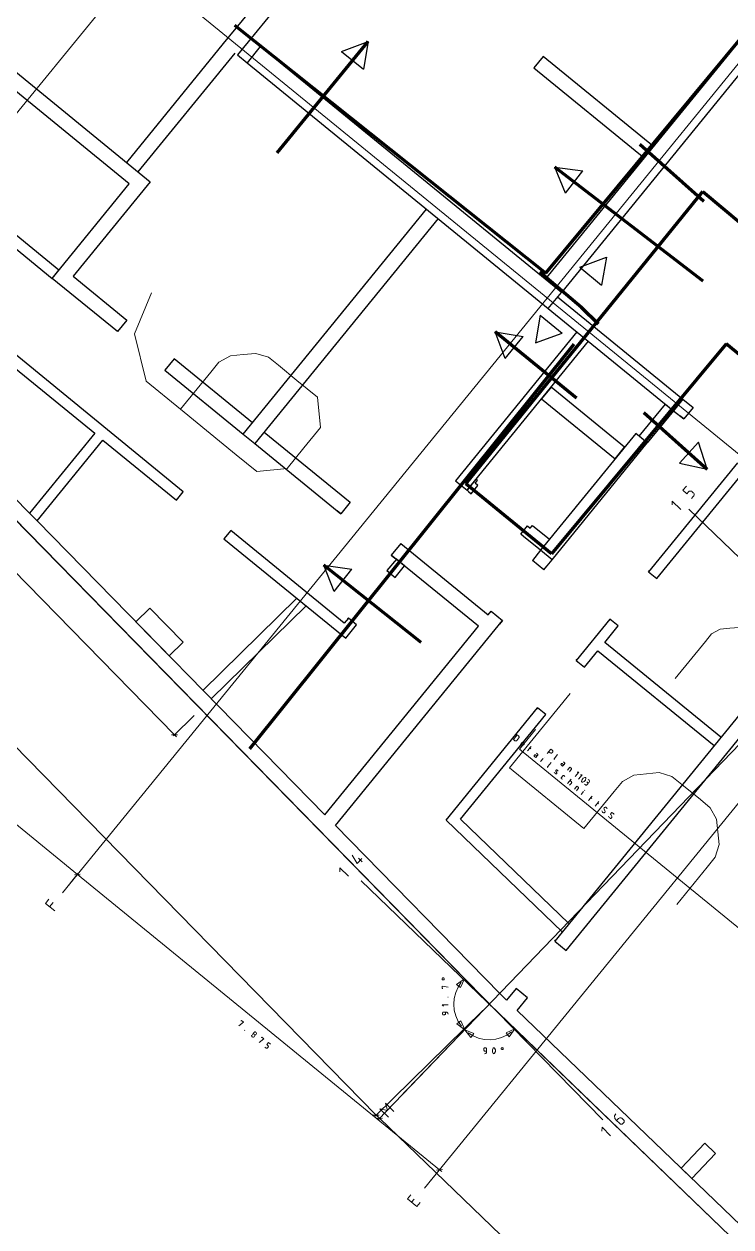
# Model space of a CAD drawing. Header units: metres. Extents: x 2680825 to 2680948, y 1252357 to 1252484.
# Drawn here: x 2680843.9 to 2680855.81, y 1252388.48 to 1252408.74 of the extents above; entities that cross this region are included whole.
import ezdxf

# ---------------------------------------------------------------- set-up
doc = ezdxf.new("R2010")
doc.units = ezdxf.units.M
doc.layers.add('0_BemassungAdo', color=5, linetype='Continuous', lineweight=0)
doc.layers.add('Bemaßung', color=7, linetype='Continuous', lineweight=13)
doc.layers.add('etappierung', color=7, linetype='Continuous')
doc.layers.add('geometrie', color=7, linetype='Continuous')
doc.layers.get('0_BemassungAdo').off()

# ---------------------------------------------------------------- blocks, each defined once
blk = doc.blocks.new('asdölkfasdiouhqreq')
at = {"layer": 'Bemaßung'}
for p, q in [((22.235, 62.513), (22.953, 62.723)), ((21.741, 61.855), (22.235, 62.513)), ((21.741, 61.107), (21.741, 61.855)), ((21.741, 61.107), (22.549, 61.107)), ((21.741, 59.894), (21.741, 61.107)), ((22.549, 61.107), (22.764, 61.107)), ((22.764, 61.107), (22.969, 61.021)), ((22.969, 61.021), (23.121, 60.87)), ((23.121, 60.87), (23.272, 60.718)), ((23.272, 60.718), (23.357, 60.513)), ((23.357, 60.513), (23.357, 60.298)), ((23.357, 60.298), (23.357, 59.894)), ((21.741, 59.448), (21.741, 59.894)), ((23.357, 59.894), (23.357, 59.448)), ((22.103, 59.086), (21.741, 59.448)), ((23.357, 59.448), (22.996, 59.086)), ((22.549, 59.086), (22.103, 59.086)), ((22.996, 59.086), (22.549, 59.086)), ((13.854, 57.409), (13.854, 57.611)), ((13.854, 57.611), (13.944, 57.611)), ((13.854, 57.521), (13.944, 57.521)), ((17.401, 54.105), (17.45, 54.146)), ((17.45, 54.146), (17.433, 53.945)), ((17.751, 54.121), (17.693, 53.968)), ((17.693, 53.968), (17.805, 53.959)), ((17.775, 54.007), (17.768, 53.917)), ((14.412, 53.764), (14.314, 53.785)), ((14.401, 53.807), (14.412, 53.807)), ((14.412, 53.807), (14.412, 53.764)), ((25.73, 53.669), (25.778, 53.71)), ((25.778, 53.71), (25.762, 53.509)), ((26.035, 53.689), (26.027, 53.599)), ((26.124, 53.681), (26.035, 53.689)), ((14.314, 53.66), (14.319, 53.66)), ((14.324, 53.513), (14.314, 53.503)), ((14.314, 53.503), (14.314, 53.491)), ((14.314, 53.491), (14.314, 53.479)), ((14.336, 53.513), (14.324, 53.513)), ((14.347, 53.513), (14.336, 53.513)), ((14.359, 53.513), (14.347, 53.513)), ((14.368, 53.503), (14.359, 53.513)), ((14.378, 53.513), (14.368, 53.503)), ((14.368, 53.491), (14.368, 53.503)), ((14.368, 53.479), (14.368, 53.491)), ((14.39, 53.513), (14.378, 53.513)), ((14.402, 53.513), (14.39, 53.513)), ((14.412, 53.503), (14.402, 53.513)), ((14.412, 53.491), (14.412, 53.503)), ((14.412, 53.479), (14.412, 53.491)), ((26.063, 53.484), (26.018, 53.488)), ((26.027, 53.599), (26.072, 53.596)), ((26.075, 53.483), (26.063, 53.484)), ((26.072, 53.596), (26.084, 53.595)), ((26.086, 53.487), (26.075, 53.483)), ((26.084, 53.595), (26.095, 53.589)), ((26.095, 53.495), (26.086, 53.487)), ((26.095, 53.589), (26.102, 53.58)), ((26.104, 53.502), (26.095, 53.495)), ((26.102, 53.58), (26.11, 53.571)), ((26.11, 53.513), (26.104, 53.502)), ((26.11, 53.571), (26.114, 53.559)), ((26.111, 53.525), (26.11, 53.513)), ((26.113, 53.547), (26.111, 53.525)), ((26.114, 53.559), (26.113, 53.547)), ((14.314, 53.479), (14.324, 53.469)), ((14.412, 53.322), (14.314, 53.344)), ((14.324, 53.469), (14.336, 53.469)), ((14.336, 53.469), (14.347, 53.469)), ((14.347, 53.469), (14.359, 53.469)), ((14.359, 53.469), (14.368, 53.479)), ((14.368, 53.479), (14.378, 53.469)), ((14.378, 53.469), (14.39, 53.469)), ((14.39, 53.469), (14.402, 53.469)), ((14.401, 53.366), (14.412, 53.366)), ((14.402, 53.469), (14.412, 53.479)), ((14.412, 53.366), (14.412, 53.322)), ((14.314, 53.197), (14.314, 53.219)), ((14.314, 53.191), (14.314, 53.197)), ((14.316, 53.185), (14.314, 53.191)), ((14.32, 53.181), (14.316, 53.185)), ((14.324, 53.177), (14.32, 53.181)), ((14.33, 53.175), (14.324, 53.177)), ((14.336, 53.175), (14.33, 53.175)), ((14.347, 53.175), (14.336, 53.175)), ((14.352, 53.175), (14.347, 53.175)), ((14.358, 53.177), (14.352, 53.175)), ((14.362, 53.181), (14.358, 53.177)), ((14.366, 53.185), (14.362, 53.181)), ((14.368, 53.191), (14.366, 53.185)), ((14.412, 53.219), (14.368, 53.219)), ((14.368, 53.219), (14.368, 53.197)), ((14.368, 53.197), (14.368, 53.191)), ((14.412, 53.175), (14.412, 53.219)), ((20.977, 53.246), (20.977, 53.213)), ((21.075, 53.246), (20.977, 53.246)), ((20.977, 53.213), (20.977, 53.208)), ((20.977, 53.208), (20.979, 53.202)), ((20.977, 53.087), (20.978, 53.091)), ((20.977, 53.083), (20.977, 53.087)), ((20.977, 53.055), (20.977, 53.083)), ((20.978, 53.091), (20.982, 53.094)), ((20.979, 53.202), (20.983, 53.198)), ((20.982, 53.094), (20.985, 53.097)), ((20.983, 53.198), (20.987, 53.194)), ((20.985, 53.097), (20.989, 53.099)), ((20.987, 53.194), (20.993, 53.192)), ((20.989, 53.099), (20.993, 53.099)), ((20.993, 53.192), (20.999, 53.192)), ((20.993, 53.099), (21.02, 53.099)), ((20.999, 53.192), (21.053, 53.192)), ((21.009, 53.055), (21.009, 53.099)), ((21.02, 53.099), (21.032, 53.099)), ((21.032, 53.099), (21.042, 53.089)), ((21.042, 53.089), (21.042, 53.077)), ((21.042, 53.077), (21.042, 53.065)), ((21.053, 53.192), (21.059, 53.192)), ((21.059, 53.192), (21.064, 53.194)), ((21.064, 53.194), (21.068, 53.198)), ((21.068, 53.198), (21.073, 53.202)), ((21.073, 53.202), (21.075, 53.208)), ((21.075, 53.213), (21.075, 53.246)), ((21.075, 53.208), (21.075, 53.213)), ((22.181, 52.994), (20.565, 52.994)), ((20.565, 52.994), (20.565, 51.377)), ((20.977, 52.941), (21.075, 52.941)), ((21.02, 53.055), (21.009, 53.055)), ((21.032, 53.055), (21.02, 53.055)), ((21.042, 53.065), (21.032, 53.055)), ((21.042, 52.952), (21.042, 52.919)), ((20.977, 52.797), (20.984, 52.805)), ((20.977, 52.788), (20.977, 52.797)), ((20.977, 52.761), (20.977, 52.788)), ((21.026, 52.761), (20.977, 52.761)), ((20.984, 52.805), (20.993, 52.805)), ((20.993, 52.805), (21.002, 52.805)), ((21.002, 52.805), (21.009, 52.797)), ((21.009, 52.797), (21.009, 52.788)), ((21.009, 52.788), (21.009, 52.761)), ((21.03, 52.761), (21.026, 52.761)), ((21.034, 52.763), (21.03, 52.761)), ((21.037, 52.766), (21.034, 52.763)), ((21.04, 52.769), (21.037, 52.766)), ((21.042, 52.773), (21.04, 52.769)), ((21.042, 52.799), (21.042, 52.777)), ((21.042, 52.777), (21.042, 52.773)), ((20.977, 52.657), (21.042, 52.657)), ((20.978, 52.505), (20.977, 52.502)), ((20.977, 52.502), (20.977, 52.499)), ((20.98, 52.507), (20.978, 52.505)), ((20.982, 52.509), (20.98, 52.507)), ((20.985, 52.51), (20.982, 52.509)), ((20.988, 52.51), (20.985, 52.51)), ((21.075, 52.51), (20.988, 52.51)), ((21.069, 52.657), (21.075, 52.657)), ((21.15, 52.655), (21.248, 52.655)), ((21.151, 52.503), (21.15, 52.5)), ((21.15, 52.5), (21.15, 52.497)), ((21.153, 52.505), (21.151, 52.503)), ((21.155, 52.507), (21.153, 52.505)), ((21.158, 52.508), (21.155, 52.507)), ((21.16, 52.508), (21.158, 52.508)), ((21.248, 52.508), (21.16, 52.508)), ((21.193, 52.628), (21.193, 52.655)), ((21.193, 52.613), (21.193, 52.628)), ((21.205, 52.601), (21.193, 52.613)), ((21.22, 52.601), (21.205, 52.601)), ((21.235, 52.601), (21.22, 52.601)), ((21.248, 52.613), (21.235, 52.601)), ((21.248, 52.655), (21.248, 52.628)), ((21.248, 52.628), (21.248, 52.613)), ((20.979, 52.354), (20.977, 52.343)), ((20.977, 52.343), (20.977, 52.333)), ((20.977, 52.333), (20.977, 52.327)), ((20.977, 52.327), (20.981, 52.321)), ((20.982, 52.363), (20.979, 52.354)), ((20.981, 52.321), (20.987, 52.32)), ((20.987, 52.32), (20.994, 52.318)), ((20.994, 52.318), (21, 52.322)), ((21, 52.322), (21.003, 52.327)), ((21.003, 52.327), (21.016, 52.355)), ((21.016, 52.355), (21.019, 52.361)), ((21.019, 52.361), (21.025, 52.364)), ((21.025, 52.364), (21.032, 52.363)), ((21.032, 52.363), (21.038, 52.361)), ((21.04, 52.333), (21.037, 52.325)), ((21.038, 52.361), (21.042, 52.356)), ((21.042, 52.341), (21.04, 52.333)), ((21.042, 52.356), (21.042, 52.35)), ((21.042, 52.35), (21.042, 52.341)), ((21.15, 52.354), (21.157, 52.361)), ((21.15, 52.345), (21.15, 52.354)), ((21.15, 52.318), (21.15, 52.345)), ((21.199, 52.318), (21.15, 52.318)), ((21.157, 52.361), (21.166, 52.361)), ((21.166, 52.361), (21.175, 52.361)), ((21.175, 52.361), (21.182, 52.354)), ((21.182, 52.354), (21.182, 52.345)), ((21.182, 52.345), (21.182, 52.318)), ((21.203, 52.318), (21.199, 52.318)), ((21.207, 52.319), (21.203, 52.318)), ((21.21, 52.322), (21.207, 52.319)), ((21.213, 52.325), (21.21, 52.322)), ((21.215, 52.33), (21.213, 52.325)), ((21.215, 52.356), (21.215, 52.334)), ((21.215, 52.334), (21.215, 52.33)), ((20.978, 52.208), (20.977, 52.204)), ((20.977, 52.204), (20.977, 52.2)), ((20.977, 52.2), (20.977, 52.183)), ((20.977, 52.069), (21.075, 52.069)), ((20.982, 52.211), (20.978, 52.208)), ((20.985, 52.214), (20.982, 52.211)), ((20.989, 52.216), (20.985, 52.214)), ((20.993, 52.216), (20.989, 52.216)), ((21.026, 52.216), (20.993, 52.216)), ((21.03, 52.216), (21.026, 52.216)), ((21.034, 52.214), (21.03, 52.216)), ((21.037, 52.211), (21.034, 52.214)), ((21.04, 52.208), (21.037, 52.211)), ((21.042, 52.204), (21.04, 52.208)), ((21.042, 52.2), (21.042, 52.204)), ((21.042, 52.183), (21.042, 52.2)), ((21.042, 52.069), (21.042, 52.042)), ((21.15, 52.214), (21.215, 52.214)), ((21.199, 52.17), (21.15, 52.17)), ((21.203, 52.17), (21.199, 52.17)), ((21.207, 52.172), (21.203, 52.17)), ((21.21, 52.175), (21.207, 52.172)), ((21.213, 52.178), (21.21, 52.175)), ((21.215, 52.182), (21.213, 52.178)), ((21.215, 52.214), (21.215, 52.187)), ((21.215, 52.187), (21.215, 52.182)), ((21.226, 52.067), (21.248, 52.045)), ((21.026, 52.025), (20.977, 52.025)), ((20.977, 51.922), (21.042, 51.922)), ((21.026, 51.878), (20.977, 51.878)), ((21.03, 52.025), (21.026, 52.025)), ((21.03, 51.878), (21.026, 51.878)), ((21.034, 52.027), (21.03, 52.025)), ((21.034, 51.88), (21.03, 51.878)), ((21.037, 52.03), (21.034, 52.027)), ((21.037, 51.883), (21.034, 51.88)), ((21.04, 52.033), (21.037, 52.03)), ((21.04, 51.886), (21.037, 51.883)), ((21.042, 52.037), (21.04, 52.033)), ((21.042, 51.89), (21.04, 51.886)), ((21.042, 52.042), (21.042, 52.037)), ((21.042, 51.922), (21.042, 51.894)), ((21.042, 51.894), (21.042, 51.89)), ((21.248, 52.045), (21.15, 52.045)), ((21.248, 51.972), (21.15, 51.972)), ((21.152, 51.906), (21.15, 51.902)), ((21.15, 51.902), (21.15, 51.898)), ((21.15, 51.898), (21.15, 51.894)), ((21.15, 51.894), (21.152, 51.89)), ((21.155, 51.909), (21.152, 51.906)), ((21.152, 51.89), (21.155, 51.887)), ((21.182, 51.923), (21.155, 51.909)), ((21.155, 51.887), (21.182, 51.873)), ((21.215, 51.923), (21.182, 51.923)), ((21.182, 51.873), (21.215, 51.873)), ((21.242, 51.909), (21.215, 51.923)), ((21.215, 51.873), (21.242, 51.887)), ((21.226, 51.993), (21.248, 51.972)), ((21.246, 51.906), (21.242, 51.909)), ((21.242, 51.887), (21.246, 51.89)), ((21.248, 51.902), (21.246, 51.906)), ((21.246, 51.89), (21.248, 51.894)), ((21.248, 51.898), (21.248, 51.902)), ((21.248, 51.894), (21.248, 51.898)), ((20.977, 51.775), (21.042, 51.775)), ((21.069, 51.775), (21.075, 51.775)), ((21.15, 51.824), (21.15, 51.846)), ((21.15, 51.819), (21.15, 51.824)), ((21.152, 51.813), (21.15, 51.819)), ((21.156, 51.809), (21.152, 51.813)), ((21.16, 51.805), (21.156, 51.809)), ((21.166, 51.803), (21.16, 51.805)), ((21.171, 51.803), (21.166, 51.803)), ((21.182, 51.803), (21.171, 51.803)), ((21.188, 51.803), (21.182, 51.803)), ((21.194, 51.805), (21.188, 51.803)), ((21.198, 51.809), (21.194, 51.805)), ((21.202, 51.813), (21.198, 51.809)), ((21.204, 51.819), (21.202, 51.813)), ((21.204, 51.835), (21.204, 51.824)), ((21.204, 51.812), (21.204, 51.824)), ((21.204, 51.824), (21.204, 51.819)), ((21.214, 51.803), (21.204, 51.812)), ((21.226, 51.803), (21.214, 51.803)), ((21.238, 51.803), (21.226, 51.803)), ((21.248, 51.812), (21.238, 51.803)), ((21.248, 51.846), (21.248, 51.824)), ((21.248, 51.824), (21.248, 51.812)), ((23.494, 51.782), (24.302, 51.782)), ((24.302, 51.782), (24.463, 51.782)), ((24.463, 51.782), (24.617, 51.718)), ((24.617, 51.718), (24.731, 51.604)), ((16.967, 51.524), (17, 51.552)), ((16.974, 51.516), (16.967, 51.524)), ((17, 51.552), (17.046, 51.462)), ((17.086, 51.622), (17.085, 51.612)), ((17.085, 51.612), (17.091, 51.605)), ((17.093, 51.628), (17.086, 51.622)), ((17.091, 51.605), (17.096, 51.598)), ((17.1, 51.634), (17.093, 51.628)), ((17.096, 51.598), (17.107, 51.597)), ((17.11, 51.633), (17.1, 51.634)), ((17.107, 51.597), (17.114, 51.603)), ((17.116, 51.626), (17.11, 51.633)), ((17.114, 51.603), (17.121, 51.608)), ((17.122, 51.619), (17.116, 51.626)), ((17.121, 51.608), (17.122, 51.619)), ((20.977, 51.617), (21.075, 51.617)), ((20.977, 51.469), (21.075, 51.469)), ((21.042, 51.627), (21.042, 51.595)), ((21.042, 51.48), (21.042, 51.448)), ((24.731, 51.604), (24.844, 51.49)), ((16.633, 51.25), (16.643, 51.257)), ((16.643, 51.257), (16.652, 51.265)), ((16.652, 51.265), (16.666, 51.264)), ((16.666, 51.264), (16.673, 51.254)), ((16.673, 51.254), (16.694, 51.229)), ((16.753, 51.32), (16.756, 51.351)), ((16.756, 51.351), (16.819, 51.275)), ((16.915, 51.355), (16.912, 51.359)), ((20.565, 51.377), (21.373, 51.377)), ((20.981, 51.324), (20.977, 51.312)), ((20.977, 51.312), (20.977, 51.3)), ((20.977, 51.3), (20.977, 51.29)), ((20.977, 51.29), (20.984, 51.282)), ((20.988, 51.333), (20.981, 51.324)), ((20.984, 51.282), (20.993, 51.279)), ((20.993, 51.279), (21.003, 51.277)), ((21.003, 51.277), (21.013, 51.282)), ((21.013, 51.282), (21.018, 51.291)), ((21.018, 51.291), (21.034, 51.321)), ((21.034, 51.321), (21.038, 51.33)), ((21.038, 51.33), (21.048, 51.335)), ((21.048, 51.335), (21.058, 51.333)), ((21.058, 51.333), (21.068, 51.33)), ((21.068, 51.33), (21.075, 51.321)), ((21.073, 51.293), (21.069, 51.284)), ((21.075, 51.302), (21.073, 51.293)), ((21.075, 51.321), (21.075, 51.311)), ((21.075, 51.311), (21.075, 51.302)), ((21.373, 51.377), (21.587, 51.377)), ((21.587, 51.377), (21.793, 51.292)), ((21.793, 51.292), (21.944, 51.141)), ((14.717, 50.859), (14.734, 51.059)), ((14.734, 51.059), (14.792, 50.942)), ((16.632, 51.236), (16.633, 51.25)), ((16.64, 51.227), (16.632, 51.236)), ((16.647, 51.218), (16.64, 51.227)), ((16.65, 51.214), (16.647, 51.218)), ((16.656, 51.211), (16.65, 51.214)), ((16.661, 51.21), (16.656, 51.211)), ((16.667, 51.21), (16.661, 51.21)), ((16.673, 51.212), (16.667, 51.21)), ((16.677, 51.215), (16.673, 51.212)), ((16.694, 51.229), (16.677, 51.215)), ((16.694, 51.229), (16.707, 51.213)), ((16.708, 51.191), (16.697, 51.175)), ((16.707, 51.213), (16.708, 51.191)), ((20.981, 51.177), (20.977, 51.165)), ((20.977, 51.165), (20.977, 51.153)), ((20.977, 51.153), (20.977, 51.143)), ((20.977, 51.143), (20.984, 51.134)), ((20.988, 51.186), (20.981, 51.177)), ((20.984, 51.134), (20.993, 51.132)), ((20.993, 51.132), (21.003, 51.13)), ((21.003, 51.13), (21.013, 51.134)), ((21.013, 51.134), (21.018, 51.143)), ((21.018, 51.143), (21.034, 51.174)), ((21.034, 51.174), (21.038, 51.183)), ((21.038, 51.183), (21.048, 51.188)), ((21.048, 51.188), (21.058, 51.185)), ((21.058, 51.185), (21.068, 51.183)), ((21.068, 51.183), (21.075, 51.174)), ((21.073, 51.146), (21.069, 51.137)), ((21.075, 51.155), (21.073, 51.146)), ((21.075, 51.174), (21.075, 51.164)), ((21.075, 51.164), (21.075, 51.155)), ((21.944, 51.141), (22.096, 50.989)), ((14.792, 50.942), (14.868, 51.048)), ((14.868, 51.048), (14.851, 50.848)), ((22.096, 50.989), (22.181, 50.784)), ((22.181, 50.784), (22.181, 50.569)), ((22.181, 50.569), (22.181, 50.165)), ((16.583, 50.266), (16.566, 50.278)), ((16.605, 50.268), (16.583, 50.266)), ((16.601, 50.313), (16.602, 50.319)), ((16.601, 50.308), (16.601, 50.313)), ((16.603, 50.302), (16.601, 50.308)), ((16.602, 50.319), (16.604, 50.324)), ((16.606, 50.297), (16.603, 50.302)), ((16.604, 50.324), (16.609, 50.328)), ((16.62, 50.281), (16.605, 50.268)), ((16.62, 50.281), (16.606, 50.297)), ((16.609, 50.328), (16.617, 50.335)), ((16.617, 50.335), (16.626, 50.343)), ((16.645, 50.302), (16.62, 50.281)), ((16.626, 50.343), (16.64, 50.342)), ((16.64, 50.342), (16.648, 50.333)), ((16.654, 50.31), (16.645, 50.302)), ((16.648, 50.333), (16.656, 50.323)), ((16.656, 50.323), (16.654, 50.31)), ((16.665, 50.169), (16.664, 50.165)), ((16.664, 50.165), (16.665, 50.16)), ((16.677, 50.198), (16.665, 50.169)), ((16.665, 50.16), (16.668, 50.157)), ((16.668, 50.157), (16.671, 50.154)), ((16.671, 50.154), (16.675, 50.152)), ((16.675, 50.152), (16.679, 50.152)), ((16.702, 50.219), (16.677, 50.198)), ((16.679, 50.152), (16.71, 50.159)), ((16.732, 50.225), (16.702, 50.219)), ((16.71, 50.159), (16.735, 50.18)), ((16.736, 50.225), (16.732, 50.225)), ((16.735, 50.18), (16.746, 50.209)), ((16.74, 50.224), (16.736, 50.225)), ((16.743, 50.22), (16.74, 50.224)), ((16.746, 50.217), (16.743, 50.22)), ((16.747, 50.213), (16.746, 50.217)), ((16.746, 50.209), (16.747, 50.213)), ((16.805, 50.108), (16.804, 50.098)), ((16.804, 50.098), (16.81, 50.091)), ((16.812, 50.114), (16.805, 50.108)), ((16.81, 50.091), (16.816, 50.084)), ((16.818, 50.12), (16.812, 50.114)), ((16.816, 50.084), (16.826, 50.083)), ((16.829, 50.119), (16.818, 50.12)), ((16.826, 50.083), (16.833, 50.089)), ((16.835, 50.112), (16.829, 50.119)), ((16.833, 50.089), (16.84, 50.095)), ((16.84, 50.105), (16.835, 50.112)), ((16.84, 50.095), (16.84, 50.105)), ((22.181, 50.165), (22.181, 49.951)), ((22.181, 49.951), (22.096, 49.745)), ((13.852, 49.538), (13.852, 49.739)), ((13.852, 49.739), (13.941, 49.739)), ((13.852, 49.65), (13.919, 49.65)), ((22.096, 49.745), (21.944, 49.594)), ((13.941, 49.538), (13.852, 49.538)), ((21.793, 49.442), (21.587, 49.357)), ((21.944, 49.594), (21.793, 49.442)), ((21.373, 49.357), (20.565, 49.357)), ((21.587, 49.357), (21.373, 49.357)), ((16.808, 47.923), (16.858, 47.962)), ((16.858, 47.962), (16.835, 47.762)), ((17.096, 47.778), (17.103, 47.845)), ((17.103, 47.845), (17.108, 47.886)), ((17.103, 47.845), (17.148, 47.84)), ((17.108, 47.886), (17.139, 47.919)), ((17.139, 47.919), (17.18, 47.926)), ((17.148, 47.84), (17.16, 47.838)), ((17.16, 47.838), (17.17, 47.832)), ((17.17, 47.832), (17.178, 47.823)), ((17.178, 47.823), (17.185, 47.814)), ((17.185, 47.814), (17.189, 47.802)), ((17.093, 47.753), (17.096, 47.778)), ((17.111, 47.731), (17.093, 47.753)), ((17.135, 47.729), (17.111, 47.731)), ((17.16, 47.726), (17.135, 47.729)), ((17.182, 47.744), (17.16, 47.726)), ((17.185, 47.768), (17.182, 47.744)), ((17.187, 47.79), (17.185, 47.768)), ((17.189, 47.802), (17.187, 47.79))]:
    blk.add_line(p, q, dxfattribs=at)
at = {"layer": 'Bemaßung', "color": 1, "lineweight": 140}
blk.add_line((30.024, 56.482), (30.089, 57.928), dxfattribs=at)
at = {"layer": 'etappierung', "color": 5, "lineweight": 9}
for p, q in [((16.961, 48.032), (19.992, 75.051)), ((27.097, 75.051), (27.097, 47.633)), ((14.173, 66.4), (109.824, 66.4)), ((14.173, 57.504), (109.824, 57.504)), ((17.511, 53.732), (16.429, 40.567)), ((17.51, 53.718), (17.511, 53.732)), ((25.849, 53.408), (24.793, 40.567)), ((15.074, 50.924), (27.974, 49.863)), ((14.173, 49.633), (109.824, 49.633))]:
    blk.add_line(p, q, dxfattribs=at)
at = {"layer": 'etappierung', "color": 5, "lineweight": 5}
for p, q in [((14.612, 51.041), (17.092, 73.15)), ((17.428, 57.721), (19.133, 72.921)), ((14.573, 57.504), (14.573, 66.4)), ((17.459, 57.682), (17.397, 57.76)), ((14.537, 57.539), (14.608, 57.469)), ((14.573, 57.504), (14.573, 57.554)), ((17.891, 57.669), (17.403, 57.724)), ((17.423, 57.672), (17.428, 57.721)), ((14.598, 57.504), (14.323, 57.504)), ((14.573, 49.633), (14.573, 57.504)), ((14.573, 57.454), (14.573, 57.504)), ((16.884, 51.207), (16.967, 51.264)), ((16.967, 51.264), (17.057, 51.306)), ((17.057, 51.306), (17.154, 51.333)), ((17.154, 51.333), (17.253, 51.343)), ((14.643, 51.002), (14.581, 51.08)), ((16.709, 50.967), (16.754, 51.056)), ((16.754, 51.056), (16.813, 51.137)), ((16.813, 51.137), (16.884, 51.207)), ((13.848, 41.754), (14.606, 50.963)), ((14.573, 51.001), (14.638, 50.924)), ((17.116, 50.756), (14.581, 50.965)), ((17.116, 50.761), (14.587, 51.044)), ((14.606, 50.992), (14.612, 51.041)), ((14.606, 50.963), (14.61, 51.012)), ((16.68, 50.872), (16.709, 50.967)), ((16.643, 50.795), (17.116, 50.756)), ((16.679, 50.617), (16.667, 50.713)), ((16.708, 50.523), (16.679, 50.617)), ((16.751, 50.435), (16.708, 50.523)), ((16.808, 50.356), (16.751, 50.435)), ((16.877, 50.287), (16.808, 50.356)), ((16.957, 50.23), (16.877, 50.287)), ((17.044, 50.186), (16.957, 50.23)), ((17.138, 50.158), (17.044, 50.186)), ((14.323, 49.633), (14.598, 49.633)), ((14.608, 49.597), (14.537, 49.668)), ((14.573, 49.583), (14.573, 49.633))]:
    blk.add_line(p, q, dxfattribs=at)
at = {"layer": 'etappierung', "color": 5, "lineweight": 120}
for p, q in [((27.33, 64.489), (27.406, 57.787)), ((27.335, 56.955), (27.356, 57.877)), ((27.406, 57.787), (35.886, 57.71)), ((27.301, 56.556), (27.335, 56.955)), ((26.776, 56.665), (18.043, 56.594)), ((23.804, 56.589), (30.147, 56.605)), ((23.804, 54.724), (23.804, 56.589)), ((30.147, 56.605), (29.916, 41.296)), ((28.406, 54.682), (23.804, 54.724)), ((28.305, 40.72), (28.406, 54.682))]:
    blk.add_line(p, q, dxfattribs=at)
at = {"layer": 'etappierung'}
for p, q in [((28.127, 62.813), (28.539, 62.574)), ((28.127, 62.813), (28.127, 62.336)), ((28.539, 62.574), (28.127, 62.336)), ((28.661, 58.38), (28.887, 58.799)), ((28.887, 58.799), (29.137, 58.393)), ((28.661, 58.38), (29.137, 58.393)), ((25.863, 57.409), (26.101, 57.821)), ((26.101, 57.821), (26.339, 57.409)), ((20.999, 57.162), (21.231, 57.578)), ((21.231, 57.578), (21.475, 57.169)), ((25.863, 57.409), (26.339, 57.409)), ((26.801, 57.413), (26.387, 57.178)), ((26.801, 57.413), (26.798, 56.937)), ((27.849, 57.407), (27.846, 56.931)), ((27.849, 57.407), (28.261, 57.167)), ((20.999, 57.162), (21.475, 57.169)), ((26.387, 57.178), (26.798, 56.937)), ((28.261, 57.167), (27.846, 56.931)), ((26.35, 54.015), (26.569, 53.592)), ((26.35, 54.015), (26.826, 53.993)), ((26.569, 53.592), (26.826, 53.993))]:
    blk.add_line(p, q, dxfattribs=at)
at = {"layer": 'etappierung', "color": 5, "lineweight": 211}
for p, q in [((26.12, 62.574), (28.539, 62.574)), ((28.975, 55.648), (28.887, 58.799)), ((21.26, 55.485), (21.231, 57.578))]:
    blk.add_line(p, q, dxfattribs=at)
at = {"layer": 'etappierung', "color": 5, "lineweight": 80}
for p, q in [((26.101, 56.056), (26.101, 57.821)), ((26.635, 55.024), (26.569, 53.592))]:
    blk.add_line(p, q, dxfattribs=at)
at = {"layer": 'etappierung', "color": 5, "lineweight": 0}
for p, q in [((21.341, 53.062), (20.916, 53.062)), ((20.916, 53.062), (20.916, 48.26)), ((20.916, 53.047), (20.916, 53.062)), ((21.326, 53.062), (21.341, 53.062)), ((17.173, 51.379), (17.332, 51.34)), ((17.175, 51.294), (17.173, 51.379)), ((17.332, 51.34), (17.175, 51.294)), ((16.668, 50.793), (16.66, 50.957)), ((16.66, 50.957), (16.743, 50.939)), ((16.743, 50.939), (16.668, 50.793)), ((16.633, 50.632), (16.668, 50.793)), ((16.668, 50.793), (16.718, 50.637)), ((16.718, 50.637), (16.633, 50.632)), ((17.052, 50.138), (17.07, 50.221)), ((17.216, 50.146), (17.052, 50.138)), ((17.07, 50.221), (17.216, 50.146))]:
    blk.add_line(p, q, dxfattribs=at)
at = {"layer": 'geometrie', "color": 7}
for p, q in [((17.266, 50.744), (19.745, 72.852)), ((24.388, 72.852), (24.388, 63.926)), ((19.969, 72.602), (18.776, 61.972)), ((24.138, 64.176), (24.138, 72.602)), ((22.083, 65.39), (22.083, 64.176)), ((22.263, 64.176), (22.263, 65.39)), ((24.388, 64.436), (26.972, 64.436)), ((26.972, 64.436), (29.906, 64.436)), ((20.514, 64.221), (20.514, 61.972)), ((20.694, 60.193), (20.694, 64.221)), ((22.083, 62.757), (22.083, 64.176)), ((22.083, 64.176), (24.138, 64.176)), ((22.083, 64.176), (22.263, 64.176)), ((24.388, 64.186), (26.972, 64.186)), ((30.206, 64.136), (26.972, 64.136)), ((26.972, 64.136), (26.972, 63.926)), ((27.322, 63.926), (27.322, 64.136)), ((24.388, 63.926), (22.333, 63.926)), ((22.333, 63.926), (22.333, 62.757)), ((27.322, 63.926), (26.972, 63.926)), ((26.972, 63.926), (26.972, 57.379)), ((27.322, 57.379), (27.322, 63.926)), ((22.083, 62.757), (22.083, 62.777)), ((22.333, 62.757), (22.083, 62.757)), ((18.756, 61.792), (17.984, 54.905)), ((18.776, 61.972), (18.756, 61.792)), ((18.756, 61.792), (20.514, 61.792)), ((20.514, 61.972), (18.776, 61.972)), ((20.514, 61.792), (20.514, 60.193)), ((22.333, 61.727), (22.083, 61.727)), ((22.083, 61.727), (22.083, 60.023)), ((22.083, 61.727), (22.083, 61.707)), ((22.333, 60.023), (22.333, 61.727)), ((20.514, 60.193), (20.694, 60.193)), ((20.694, 60.193), (20.694, 60.213)), ((22.083, 60.023), (26.972, 60.023)), ((22.083, 60.023), (22.083, 59.773)), ((30.206, 60.128), (29.956, 60.128)), ((29.956, 60.128), (29.956, 57.729)), ((30.206, 57.729), (30.206, 60.128)), ((26.972, 59.773), (22.083, 59.773)), ((22.083, 59.773), (22.083, 57.904)), ((22.333, 59.773), (22.333, 57.904)), ((18.402, 58.633), (18.491, 59.427)), ((18.491, 59.427), (18.819, 59.391)), ((18.819, 59.391), (18.73, 58.596)), ((20.694, 59.163), (20.514, 59.163)), ((20.514, 59.163), (20.514, 56.514)), ((20.694, 56.694), (20.694, 59.163)), ((20.694, 59.163), (20.694, 59.143)), ((18.73, 58.596), (18.402, 58.633)), ((22.083, 57.904), (22.083, 57.984)), ((20.514, 57.576), (18.311, 57.823)), ((22.333, 57.904), (22.083, 57.904)), ((20.514, 57.375), (18.289, 57.624)), ((33.434, 57.729), (27.322, 57.729)), ((26.972, 57.379), (26.972, 54.655)), ((26.972, 57.379), (27.322, 57.379)), ((27.222, 57.379), (27.222, 54.655)), ((33.434, 57.379), (27.322, 57.379)), ((22.333, 56.804), (22.083, 56.804)), ((22.083, 54.905), (22.083, 56.804)), ((22.083, 56.804), (22.083, 56.724)), ((22.333, 56.804), (22.333, 54.905)), ((26.972, 56.754), (23.734, 56.754)), ((23.734, 56.754), (23.734, 56.504)), ((20.804, 56.694), (20.694, 56.694)), ((20.804, 56.694), (20.784, 56.694)), ((20.804, 56.514), (20.804, 56.694)), ((22.083, 56.694), (21.833, 56.694)), ((21.833, 56.694), (21.833, 56.514)), ((21.833, 56.694), (21.853, 56.694)), ((22.083, 56.514), (22.083, 56.694)), ((20.514, 56.514), (20.804, 56.514)), ((21.833, 56.514), (22.083, 56.514)), ((23.734, 56.504), (26.972, 56.504)), ((23.973, 56.504), (23.734, 56.504)), ((23.734, 56.504), (23.734, 56.474)), ((23.734, 56.474), (23.734, 56.414)), ((23.734, 56.414), (23.914, 56.414)), ((23.914, 56.474), (23.973, 56.474)), ((23.914, 56.414), (23.914, 56.474)), ((23.973, 56.474), (23.973, 56.504)), ((25.973, 56.504), (25.723, 56.504)), ((25.723, 56.504), (25.723, 54.905)), ((25.973, 54.905), (25.973, 56.504)), ((23.734, 55.275), (23.734, 55.335)), ((23.734, 55.335), (23.914, 55.335)), ((23.914, 55.335), (23.914, 55.275)), ((23.734, 54.905), (23.734, 55.275)), ((23.914, 55.275), (23.973, 55.275)), ((23.973, 55.275), (23.973, 54.905)), ((17.984, 54.905), (22.083, 54.905)), ((22.333, 54.905), (22.414, 54.905)), ((22.414, 54.905), (22.414, 54.655)), ((23.514, 54.655), (23.514, 54.905)), ((23.734, 54.905), (23.514, 54.905)), ((26.272, 54.905), (23.734, 54.905)), ((23.734, 54.655), (23.734, 54.905)), ((25.723, 54.905), (25.973, 54.905)), ((26.272, 54.655), (26.272, 54.905)), ((26.272, 54.655), (26.272, 54.83)), ((26.272, 54.83), (26.972, 54.83)), ((26.972, 54.83), (26.972, 54.655)), ((17.514, 50.72), (17.956, 54.655)), ((17.956, 54.655), (22.414, 54.655)), ((22.414, 54.655), (22.334, 54.655)), ((23.514, 54.655), (23.594, 54.655)), ((23.514, 54.655), (23.734, 54.655)), ((23.734, 54.655), (26.272, 54.655)), ((26.972, 54.655), (26.272, 54.655)), ((26.972, 54.655), (26.972, 54.435)), ((27.222, 54.655), (26.972, 54.655)), ((26.972, 54.435), (26.972, 54.515)), ((27.222, 54.655), (27.222, 54.435)), ((27.222, 54.435), (26.972, 54.435)), ((18.984, 50.562), (19.206, 53.267)), ((19.165, 50.562), (19.372, 53.087)), ((19.206, 53.267), (21.645, 53.267)), ((19.372, 53.087), (21.645, 53.087)), ((21.645, 53.267), (21.625, 53.267)), ((21.645, 53.087), (21.645, 53.267)), ((23.574, 53.267), (22.674, 53.267)), ((22.674, 53.267), (22.694, 53.267)), ((22.674, 53.267), (22.674, 53.087)), ((22.674, 53.087), (23.034, 53.087)), ((23.034, 53.087), (23.034, 50.562)), ((23.214, 50.562), (23.214, 53.087)), ((23.214, 53.087), (23.574, 53.087)), ((23.574, 53.267), (23.554, 53.267)), ((23.574, 53.087), (23.574, 53.267)), ((26.972, 53.267), (24.603, 53.267)), ((24.603, 53.267), (24.603, 53.087)), ((24.603, 53.267), (24.623, 53.267)), ((24.603, 53.087), (26.972, 53.087)), ((16.429, 40.567), (17.266, 50.744)), ((17.501, 50.562), (17.514, 50.72)), ((17.756, 50.562), (17.501, 50.562)), ((17.756, 50.562), (17.736, 50.562)), ((17.756, 50.312), (17.756, 50.562)), ((26.972, 50.562), (18.785, 50.562)), ((18.785, 50.562), (18.785, 50.312)), ((18.785, 50.562), (18.805, 50.562)), ((16.68, 40.567), (17.481, 50.312)), ((17.481, 50.312), (17.756, 50.312)), ((18.785, 50.312), (27.222, 50.312)), ((17.147, 46.247), (17.167, 46.496)), ((17.167, 46.496), (17.745, 46.448)), ((17.745, 46.448), (17.724, 46.199)), ((17.724, 46.199), (17.147, 46.247))]:
    blk.add_line(p, q, dxfattribs=at)
blk = doc.blocks.new('A$Cbb9cbaab')
blk.add_blockref('asdölkfasdiouhqreq', (-9.862, -4.002))

msp = doc.modelspace()

# ---------------------------------------------------------------- block references
at = {"layer": '0_BemassungAdo', "rotation": 50.80316544729117}
msp.add_blockref('A$Cbb9cbaab', (2680883.288, 1252356.959), dxfattribs=at)

doc.saveas('drawing.dxf')
